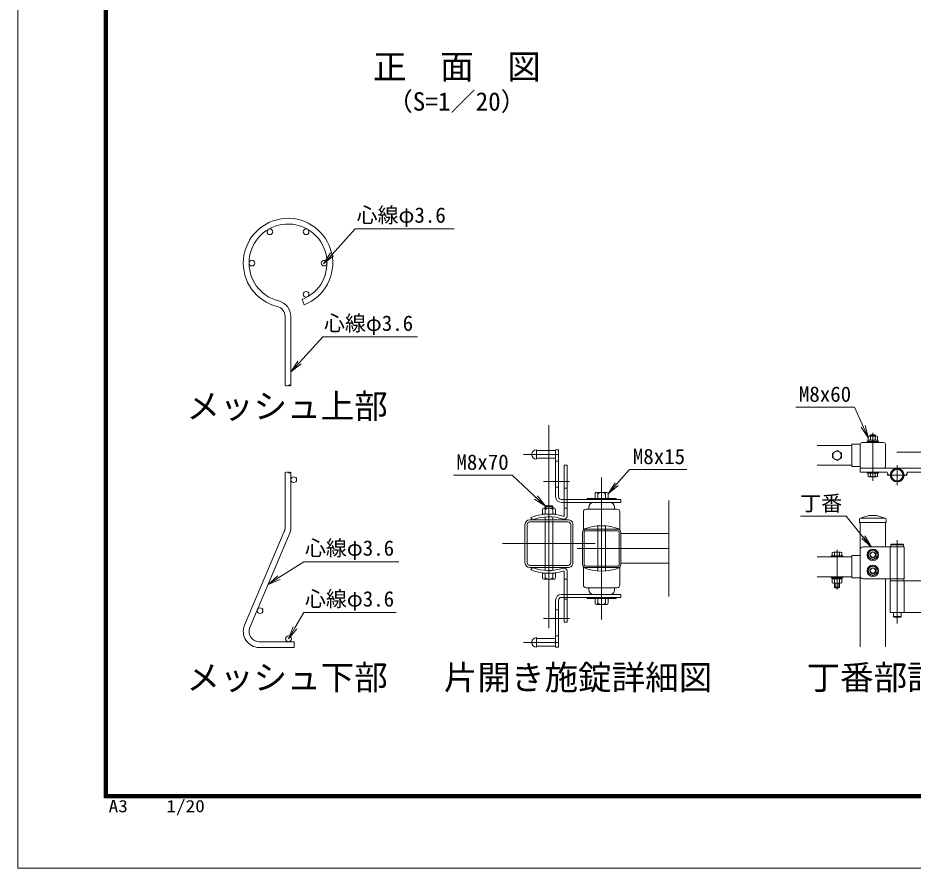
# Model space of a CAD drawing. Units: millimetres, scale not verified. Extents: x -4200 to 4200, y -2970 to 2970.
# Drawn here: x -4200 to -1399, y -2970 to -310 of the extents above; entities that cross this region are included whole.
import ezdxf
from ezdxf.enums import TextEntityAlignment as Align

# ---------------------------------------------------------------- set-up
doc = ezdxf.new("R2010")
doc.units = ezdxf.units.MM
doc.header["$LTSCALE"] = 20
doc.linetypes.add('USER1', pattern=[50.8, 31.75, -6.35, 6.35, -6.35])
for name, color, linetype, lineweight in [('0-0_D-STR-TXT', 7, 'Continuous', 9), ('0-1_D-STR1', 1, 'Continuous', 18), ('0-3_0', 7, 'Continuous', 9), ('0-5_D-STR3', 3, 'Continuous', 13), ('0-7_D-BMK', 2, 'USER1', 13), ('0-8_D-STR2', 7, 'Continuous', 9), ('0-D_D-TTL', 7, 'Continuous', 9)]:
    doc.layers.add(name, color=color, linetype=linetype, lineweight=lineweight)
doc.layers.add('0-9_D-TTL-TXT', color=7, linetype='Continuous')
doc.styles.add('ＭＳ ゴシック', font='')
doc.styles.get('ＭＳ ゴシック').set_extended_font_data('MS Gothic')

# ---------------------------------------------------------------- blocks, each defined once
blk = doc.blocks.new('_Open')
at = {"layer": '0-3_0'}
blk.add_line((-20, 3.33), (0, 0), dxfattribs=at)
blk.add_lwpolyline([(-20, -3.33), (0, 0), (-20, 0)], dxfattribs=at)

msp = doc.modelspace()

# ---------------------------------------------------------------- linework, layer by layer
at = {"layer": '0-0_D-STR-TXT'}
for points in [[(-2834.66, -969.85), (-3144.23, -969.85), (-3217.03, -1049.98)], [(-2950.15, -1308.08), (-3246.34, -1308.08), (-3319.14, -1388.22)], [(-1765.81, -1527.62), (-1582.22, -1527.62), (-1539.62, -1622.81)], [(-2106.82, -1722.55), (-2286.12, -1722.55), (-2351.75, -1797.31)], [(-2837.39, -1740.35), (-2653.79, -1740.35), (-2550.93, -1836.66)], [(-1751.58, -1869.04), (-1607.99, -1869.04), (-1530.83, -1964.5)], [(-3007.65, -2011.51), (-3305.84, -2011.51), (-3383.43, -2061.19)], [(-3016.02, -2170.54), (-3305.84, -2170.54), (-3333.35, -2218.14)]]:
    msp.add_lwpolyline(points, dxfattribs=at)
at = {"layer": '0-1_D-STR1'}
for p, q in [((-1699.24, -1647.84), (-1591.06, -1647.84)), ((-1591.06, -1643.99), (-1591.06, -1713.79)), ((-1591.06, -1643.99), (-1565.06, -1643.99)), ((-1565.06, -1712.44), (-1565.06, -1645.34)), ((-1558.66, -1638.84), (-1491.46, -1638.84)), ((-1485.06, -1643.84), (-1485.06, -1712.44)), ((-1699.24, -1709.84), (-1591.06, -1709.84)), ((-1591.06, -1713.79), (-1565.06, -1713.79)), ((-1558.66, -1718.84), (-1491.46, -1718.84)), ((-2163.5, -2120), (-2163.5, -1820)), ((-1563.67, -1875), (-1537.06, -1866.78)), ((-1487.13, -1874.78), (-1562.26, -1874.78)), ((-1513.06, -1866.78), (-1537.06, -1866.78)), ((-1486.44, -1875), (-1513.06, -1866.78)), ((-2613.5, -2014.7), (-2613.5, -1895.3)), ((-2606.6, -2014.7), (-2606.6, -1895.3)), ((-2598.2, -1880), (-2478.8, -1880)), ((-2598.2, -1886.9), (-2478.8, -1886.9)), ((-2470.4, -2014.7), (-2470.4, -1895.3)), ((-2463.5, -2014.7), (-2463.5, -1895.3)), ((-1567.06, -1879.58), (-1567.06, -1888.78)), ((-1483.06, -1888.78), (-1567.06, -1888.78)), ((-1565.06, -1888.78), (-1565.06, -2277.29)), ((-1485.06, -1888.78), (-1485.06, -1964.75)), ((-1483.06, -1879.58), (-1483.06, -1888.78)), ((-2433.5, -2020.4), (-2433.5, -1919.6)), ((-2428.7, -2020.4), (-2428.7, -1919.6)), ((-2423.9, -1910), (-2323.1, -1910)), ((-2423.9, -1914.8), (-2323.1, -1914.8)), ((-2318.3, -2020.4), (-2318.3, -1919.6)), ((-2313.5, -2020.4), (-2313.5, -1919.6)), ((-2313.5, -1923.5), (-2163.5, -1923.5)), ((-2313.5, -2016.5), (-2163.5, -2016.5)), ((-1699.24, -1996.29), (-1591.06, -1996.29)), ((-1591.06, -1992.29), (-1591.06, -2062.29)), ((-1565.06, -1992.29), (-1591.06, -1992.29)), ((-2598.2, -2023.1), (-2478.8, -2023.1)), ((-2598.2, -2030), (-2478.8, -2030)), ((-2423.9, -2025.2), (-2323.1, -2025.2)), ((-2423.9, -2030), (-2323.1, -2030)), ((-1699.24, -2058.29), (-1591.06, -2058.29)), ((-1565.06, -2062.29), (-1591.06, -2062.29)), ((-1485.06, -2064.75), (-1485.06, -2277.29))]:
    msp.add_line(p, q, dxfattribs=at)
for centre, radius, start, end in [((-1558.66, -1645.24), 6.4, 90.00001, 179.99999), ((-1491.46, -1645.24), 6.4, 359.9993, 90.00003), ((-1558.66, -1712.44), 6.4, 179.99928, 270.00003), ((-1491.46, -1712.44), 6.4, 270, 359.99916), ((-1562.26, -1879.58), 4.8, 90, 180), ((-1487.86, -1879.58), 4.8, 0, 72.84994), ((-2598.2, -1895.3), 15.3, 90.00031, 179.99984), ((-2598.2, -1895.3), 8.4, 90.00031, 179.99984), ((-2478.8, -1895.3), 15.3, 0, 90.00028), ((-2478.8, -1895.3), 8.4, 0, 90.00028), ((-2423.9, -1919.6), 9.6, 89.99997, 180), ((-2423.9, -1919.6), 4.8, 89.99997, 180), ((-2323.1, -1919.6), 9.6, 0, 89.99997), ((-2323.1, -1919.6), 4.8, 0, 89.99997), ((-2598.2, -2014.7), 15.3, 179.99985, 269.9997), ((-2598.2, -2014.7), 8.4, 179.99985, 269.9997), ((-2478.8, -2014.7), 15.3, 269.99973, 0), ((-2478.8, -2014.7), 8.4, 269.99973, 0), ((-2423.9, -2020.4), 9.6, 180, 270.00003), ((-2423.9, -2020.4), 4.8, 180, 270.00003), ((-2323.1, -2020.4), 9.6, 270.00003, 0), ((-2323.1, -2020.4), 4.8, 270.00003, 0)]:
    msp.add_arc(centre, radius, start, end, dxfattribs=at)
at = {"layer": '0-3_0'}
for p, q in [((-3363.86, -1904.48), (-3363.86, -1732.82)), ((-3345.86, -1904.48), (-3345.86, -1732.82)), ((-3490.88, -2210.24), (-3366.4, -1916.98)), ((-3474.31, -2217.27), (-3349.83, -1924.01)), ((-3335.86, -2261.78), (-3444.86, -2261.78))]:
    msp.add_line(p, q, dxfattribs=at)
msp.add_lwpolyline([(-3335.86, -2261.78), (-3335.86, -2279.78), (-3444.86, -2279.78)], dxfattribs=at)
for centre in [(-3336.86, -1754.78), (-3442.2, -2164.65), (-3353.36, -2252.78)]:
    msp.add_circle(centre, 9, dxfattribs=at)
for centre, radius, start, end in [((-3395.86, -1904.48), 32, 337, 0), ((-3395.86, -1904.48), 50, 337, 0), ((-3444.86, -2229.78), 50, 157, 270), ((-3444.86, -2229.78), 32, 157, 270)]:
    msp.add_arc(centre, radius, start, end, dxfattribs=at)
at = {"layer": '0-5_D-STR3'}
for p, q in [((-1540.06, -1631.64), (-1540.06, -1620.04)), ((-1536.61, -1618.64), (-1513.52, -1618.64)), ((-1533.06, -1616.85), (-1531.06, -1614.85)), ((-1533.06, -1618.64), (-1533.06, -1616.85)), ((-1532.56, -1631.64), (-1532.56, -1620.04)), ((-1519.06, -1618.64), (-1519.06, -1614.85)), ((-1517.56, -1631.64), (-1517.56, -1620.04)), ((-1517.06, -1618.64), (-1517.06, -1616.85)), ((-1510.06, -1631.64), (-1510.06, -1620.04)), ((-1543.06, -1638.84), (-1543.06, -1635.64)), ((-1543.06, -1635.64), (-1507.06, -1635.64)), ((-1507.06, -1638.84), (-1543.06, -1638.84)), ((-1540.46, -1635.64), (-1509.66, -1635.64)), ((-1540.06, -1631.64), (-1510.06, -1631.64)), ((-1527.19, -1635.64), (-1524.88, -1631.64)), ((-1525.81, -1635.64), (-1523.5, -1631.64)), ((-1509.66, -1635.64), (-1509.66, -1631.64)), ((-1507.06, -1638.84), (-1507.06, -1635.64)), ((-2577.5, -1660.93), (-2577.5, -1690.93)), ((-2577.5, -1663.93), (-2517.5, -1663.93)), ((-2517.5, -1660.93), (-2517.5, -1807.93)), ((-2517.5, -1660.93), (-2508.5, -1660.93)), ((-2508.5, -1660.93), (-2508.5, -1807.93)), ((-1637.06, -1663.39), (-1651.06, -1671.47)), ((-1651.06, -1671.47), (-1651.06, -1686.31)), ((-1637.06, -1663.39), (-1623.06, -1671.47)), ((-1623.06, -1671.47), (-1623.06, -1686.31)), ((-2577.5, -1687.93), (-2517.5, -1687.93)), ((-2517.5, -1696.93), (-2508.5, -1696.93)), ((-1637.06, -1694.39), (-1651.06, -1686.31)), ((-1637.06, -1694.39), (-1623.06, -1686.31)), ((-2490.5, -1709), (-2490.5, -1866.14)), ((-2481.5, -1709), (-2490.5, -1709)), ((-2481.5, -1709), (-2481.5, -1869.5)), ((-1276.26, -1718.84), (-1565.06, -1718.84)), ((-1543.06, -1730.84), (-1507.06, -1730.84)), ((-1543.06, -1734.84), (-1543.06, -1730.84)), ((-1543.06, -1734.84), (-1507.06, -1734.84)), ((-1540.06, -1743.68), (-1540.06, -1734.84)), ((-1540.06, -1734.84), (-1510.06, -1734.84)), ((-1532.57, -1743.68), (-1532.57, -1734.84)), ((-1517.54, -1743.68), (-1517.54, -1734.84)), ((-1510.06, -1743.68), (-1510.06, -1734.84)), ((-1507.06, -1734.84), (-1507.06, -1730.84)), ((-1536.31, -1745.84), (-1513.8, -1745.84)), ((-2517.5, -1777.93), (-2508.5, -1777.93)), ((-2481.5, -1781), (-2490.5, -1781)), ((-2499.5, -1816.93), (-2313.5, -1816.93)), ((-2328.5, -1813.93), (-2418.5, -1813.93)), ((-2418.5, -1813.93), (-2418.5, -1816.93)), ((-2393.85, -1798.82), (-2393.85, -1814.07)), ((-2389.68, -1794.6), (-2357.28, -1794.6)), ((-2385.52, -1798.82), (-2385.52, -1813.93)), ((-2361.49, -1798.82), (-2361.49, -1813.93)), ((-2353.07, -1798.82), (-2353.07, -1813.82)), ((-2328.5, -1813.93), (-2328.5, -1816.93)), ((-2313.5, -1825.93), (-2313.5, -1816.93)), ((-2558.93, -1847.77), (-2558.93, -1862.77)), ((-2522.32, -1843.56), (-2554.72, -1843.56)), ((-2550.51, -1847.77), (-2550.51, -1862.88)), ((-2550.37, -1838.93), (-2538.37, -1838.93)), ((-2526.37, -1838.93), (-2538.37, -1838.93)), ((-2526.48, -1847.77), (-2526.48, -1862.88)), ((-2518.16, -1847.77), (-2518.16, -1863.02)), ((-2499.5, -1825.93), (-2313.5, -1825.93)), ((-2490.5, -1844), (-2481.5, -1844)), ((-2421.5, -1846.93), (-2325.5, -1846.93)), ((-2414, -1846.93), (-2414, -1840.93)), ((-2333, -1846.93), (-2333, -1840.93)), ((-2589.44, -1880), (-2595.5, -1873.34)), ((-2558.93, -1862.77), (-2518.16, -1862.77)), ((-2550.52, -1880), (-2550.52, -1871.57)), ((-2526.48, -1880), (-2526.48, -1871.57)), ((-2430.5, -1855.93), (-2430.5, -1909.93)), ((-2316.5, -1855.93), (-2316.5, -1909.93)), ((-1428.66, -1958.79), (-1468.66, -1958.79)), ((-1430.66, -1956.79), (-1466.66, -1956.79)), ((-1652.06, -1993.09), (-1652.06, -1982.19)), ((-1648.31, -1981.08), (-1625.81, -1981.08)), ((-1644.56, -1993.09), (-1644.56, -1982.19)), ((-1629.56, -1993.09), (-1629.56, -1982.19)), ((-1622.06, -1993.09), (-1622.06, -1982.19)), ((-1565.06, -1974.79), (-1565.06, -2054.79)), ((-1427.06, -1964.79), (-1555.06, -1964.79)), ((-1470.26, -1964.79), (-1470.26, -2064.79)), ((-1428.66, -1964.79), (-1468.66, -1964.79)), ((-1427.06, -1964.79), (-1427.06, -2064.79)), ((-1655.06, -1993.09), (-1655.06, -1996.29)), ((-1619.06, -1993.09), (-1655.06, -1993.09)), ((-1619.06, -1996.29), (-1655.06, -1996.29)), ((-1652.06, -1993.09), (-1622.06, -1993.09)), ((-1619.06, -1993.09), (-1619.06, -1996.29)), ((-2589.44, -2030), (-2595.5, -2036.66)), ((-2490.5, -2043.86), (-2490.5, -2201)), ((-2481.5, -2040.5), (-2481.5, -2201)), ((-2430.5, -2084.07), (-2430.5, -2030.07)), ((-2316.5, -2084.07), (-2316.5, -2030.07)), ((-2518.16, -2047), (-2558.94, -2047.26)), ((-2558.94, -2062.26), (-2558.94, -2047.26)), ((-2522.33, -2066.47), (-2554.73, -2066.47)), ((-2550.52, -2062.26), (-2550.52, -2047.14)), ((-2526.49, -2062.26), (-2526.49, -2047.14)), ((-2518.16, -2062.26), (-2518.16, -2047)), ((-2490.5, -2066), (-2481.5, -2066)), ((-1655.06, -2058.29), (-1655.06, -2061.49)), ((-1619.06, -2058.29), (-1655.06, -2058.29)), ((-1619.06, -2061.49), (-1655.06, -2061.49)), ((-1652.06, -2065.49), (-1652.06, -2077.38)), ((-1644.56, -2065.49), (-1644.56, -2077.38)), ((-1639.2, -2065.49), (-1636.89, -2061.49)), ((-1637.81, -2065.49), (-1635.5, -2061.49)), ((-1629.56, -2065.49), (-1629.56, -2077.38)), ((-1622.06, -2065.49), (-1622.06, -2077.38)), ((-1619.06, -2058.29), (-1619.06, -2061.49)), ((-1555.06, -2064.79), (-1427.06, -2064.79)), ((-1470.26, -2070.79), (-1286.26, -2070.79)), ((-1470.26, -2070.79), (-1470.26, -2170.79)), ((-1469.66, -2064.79), (-1427.66, -2064.79)), ((-1427.66, -2064.79), (-1427.66, -2070.79)), ((-1427.06, -2070.79), (-1427.06, -2170.79)), ((-2421.5, -2093.07), (-2325.5, -2093.07)), ((-2414, -2093.07), (-2414, -2099.07)), ((-2333, -2093.07), (-2333, -2099.07)), ((-1625.81, -2078.49), (-1648.31, -2078.49)), ((-1645.06, -2091.09), (-1645.06, -2078.49)), ((-1643.06, -2093.09), (-1645.06, -2091.09)), ((-1629.06, -2091.09), (-1645.06, -2091.09)), ((-1643.06, -2093.09), (-1643.06, -2078.49)), ((-1643.06, -2093.09), (-1631.06, -2093.09)), ((-1631.06, -2093.09), (-1631.06, -2078.49)), ((-1629.06, -2091.09), (-1631.06, -2093.09)), ((-1629.06, -2091.09), (-1629.06, -2078.49)), ((-2499.5, -2114.07), (-2313.5, -2114.07)), ((-2499.5, -2123.07), (-2313.5, -2123.07)), ((-2418.5, -2126.07), (-2418.5, -2123.07)), ((-2418.5, -2126.07), (-2328.5, -2126.07)), ((-2393.93, -2141.18), (-2393.93, -2126.18)), ((-2385.52, -2141.18), (-2385.52, -2126.07)), ((-2361.48, -2141.19), (-2361.48, -2126.07)), ((-2353.16, -2141.18), (-2353.16, -2125.93)), ((-2328.5, -2126.07), (-2328.5, -2123.07)), ((-2313.5, -2114.07), (-2313.5, -2123.07)), ((-2517.5, -2279.07), (-2517.5, -2132.07)), ((-2508.5, -2279.07), (-2508.5, -2132.07)), ((-2481.5, -2129), (-2490.5, -2129)), ((-2357.32, -2145.4), (-2389.72, -2145.4)), ((-2508.5, -2162.07), (-2517.5, -2162.07)), ((-1286.26, -2170.79), (-1470.26, -2170.79)), ((-1460.66, -2170.79), (-1460.66, -2182.79)), ((-1458.66, -2184.79), (-1460.66, -2182.79)), ((-1436.66, -2182.79), (-1460.66, -2182.79)), ((-1438.66, -2184.79), (-1436.66, -2182.79)), ((-1436.66, -2170.79), (-1436.66, -2182.79)), ((-2481.5, -2201), (-2490.5, -2201)), ((-1438.66, -2184.79), (-1458.66, -2184.79)), ((-2577.5, -2279.07), (-2577.5, -2249.07)), ((-2577.5, -2252.07), (-2517.5, -2252.07)), ((-2508.5, -2243.07), (-2517.5, -2243.07)), ((-2577.5, -2276.07), (-2517.5, -2276.07)), ((-2517.5, -2279.07), (-2508.5, -2279.07))]:
    msp.add_line(p, q, dxfattribs=at)
for points in [[(-1533.06, -1616.85), (-1517.06, -1616.85), (-1519.06, -1614.85)], [(-1531.06, -1618.64), (-1531.06, -1614.85), (-1519.06, -1614.85)], [(-1540.46, -1635.64), (-1540.46, -1631.64), (-1509.66, -1631.64)], [(-1565.06, -1718.84), (-1565.06, -1730.84), (-1480.01, -1730.84)], [(-1417.31, -1730.84), (-1276.26, -1730.84), (-1276.26, -1718.84)], [(-2550.37, -1843.56), (-2550.37, -1838.93), (-2548.57, -1837.13)], [(-2538.37, -1837.13), (-2548.57, -1837.13), (-2548.57, -1843.56)], [(-2538.37, -1837.13), (-2528.17, -1837.13), (-2528.17, -1843.56)], [(-2526.37, -1843.56), (-2526.37, -1838.93), (-2528.17, -1837.13)], [(-2550.52, -2038.43), (-2550.52, -2030), (-2550.52, -1883.45)], [(-2526.48, -2038.43), (-2526.48, -2030), (-2526.48, -1883.45)], [(-2385.52, -2040.66), (-2385.52, -2030), (-2385.52, -1910), (-2385.52, -1899.34)], [(-2361.49, -2040.66), (-2361.49, -2030), (-2361.49, -1910), (-2361.49, -1899.34)], [(-1466.66, -1956.79), (-1468.66, -1958.79), (-1468.66, -1964.79)], [(-1430.66, -1956.79), (-1428.66, -1958.79), (-1428.66, -1964.79)], [(-1652.46, -2065.49), (-1621.66, -2065.49), (-1621.66, -2061.49)], [(-1652.46, -2065.49), (-1652.46, -2061.49), (-1621.66, -2061.49)], [(-1469.66, -2064.79), (-1469.66, -2070.79), (-1427.66, -2070.79)]]:
    msp.add_lwpolyline(points, dxfattribs=at)
for points in [[(-1525.06, -1973.59), (-1539.09, -1981.69), (-1539.09, -1997.89), (-1525.06, -2005.99), (-1511.03, -1997.89), (-1511.03, -1981.69)], [(-1525.06, -2023.59), (-1539.09, -2031.69), (-1539.09, -2047.89), (-1525.06, -2055.99), (-1511.03, -2047.89), (-1511.03, -2031.69)]]:
    msp.add_lwpolyline(points, close=True, dxfattribs=at)
for centre, radius in [((-1637.06, -1678.89), 13.42), ((-1448.66, -1740.44), 21.6), ((-1448.66, -1740.44), 20), ((-1448.66, -1740.44), 18), ((-1525.06, -1989.79), 18), ((-1525.06, -1989.79), 14.07), ((-1525.06, -1989.79), 9), ((-1525.06, -1989.79), 8), ((-1525.06, -2039.79), 18), ((-1525.06, -2039.79), 14.07), ((-1525.06, -2039.79), 9), ((-1525.06, -2039.79), 8)]:
    msp.add_circle(centre, radius, dxfattribs=at)
for centre, radius, start, end in [((-1536.31, -1624.33), 5.7, 48.83491, 131.16509), ((-1525.06, -1639.43), 20.79, 68.85295, 111.14705), ((-1513.81, -1624.34), 5.7, 48.86505, 131.13495), ((-2577.5, -1675.93), 15, 90.00001, 270), ((-1468.01, -1730.84), 12, 180, 259.73982), ((-1429.31, -1730.84), 12, 280.26018, 0), ((-1536.31, -1741.52), 4.32, 210, 330), ((-1525.06, -1731.69), 14.16, 237.93138, 302.06862), ((-1513.8, -1741.52), 4.32, 210, 330), ((-2499.5, -1807.93), 18, 180.00001, 269.99995), ((-2499.5, -1807.93), 9, 180.00001, 270), ((-2389.68, -1798.77), 4.16, 359.29981, 180.701), ((-2373.51, -1813.84), 19.24, 51.35043, 128.64746), ((-2357.28, -1798.82), 4.21, 0.08393, 179.91606), ((-2554.72, -1847.78), 4.21, 0.08393, 179.91608), ((-2538.5, -1862.8), 19.24, 51.35253, 128.64959), ((-2522.32, -1847.72), 4.16, 359.29901, 180.70018), ((-2421.5, -1855.93), 9, 90, 180.00001), ((-2399, -1840.93), 15, 90.00001, 179.99999), ((-2348, -1840.93), 15, 0, 90), ((-2325.5, -1855.93), 9, 0, 90), ((-2538.5, -2021.77), 159, 73.87238, 111.00754), ((-2538.5, -2021.09), 150, 72.42905, 109.85261), ((-2493.5, -1866.14), 3, 253.8728, 0.00001), ((-2490.5, -1869.5), 9, 252.42887, 0.00001), ((-2373.5, -2051.27), 152.4, 68.0365, 111.96349), ((-1648.31, -1987.99), 6.91, 57.13278, 122.86722), ((-1637.06, -2007.06), 25.98, 73.22135, 106.77865), ((-1625.81, -1987.99), 6.91, 57.13278, 122.86722), ((-1555.06, -1974.79), 10, 90, 180), ((-2538.5, -1888.23), 159, 248.99247, 286.12763), ((-2538.5, -1888.91), 150, 250.1474, 287.57096), ((-2493.5, -2043.86), 3, 0, 106.12721), ((-2490.5, -2040.5), 9, 0, 107.57114), ((-2373.5, -1888.73), 152.4, 248.03652, 291.96351), ((-2554.73, -2062.25), 4.21, 180.08393, 359.91608), ((-2538.5, -2047.23), 19.24, 231.35042, 308.64748), ((-2522.33, -2062.31), 4.16, 179.29981, 0.70101), ((-1555.06, -2054.79), 10, 180, 270), ((-2421.5, -2084.07), 9, 180.00001, 270), ((-2399, -2099.07), 15, 180.00002, 270), ((-2348, -2099.07), 15, 270, 0.00001), ((-2325.5, -2084.07), 9, 270, 0.00001), ((-1648.31, -2071.58), 6.91, 237.13278, 302.86722), ((-1637.06, -2052.51), 25.98, 253.22135, 286.77865), ((-1625.81, -2071.58), 6.91, 237.13278, 302.86722), ((-2499.5, -2132.07), 18, 90.00006, 180.00001), ((-2499.5, -2132.07), 9, 90.00001, 180.00001), ((-2389.72, -2141.18), 4.21, 180.08393, 359.91608), ((-2373.5, -2126.16), 19.24, 231.35042, 308.64748), ((-2357.32, -2141.24), 4.16, 179.29981, 0.70101), ((-2577.5, -2264.07), 15, 90, 270)]:
    msp.add_arc(centre, radius, start, end, dxfattribs=at)
at = {"layer": '0-7_D-BMK'}
for p, q in [((-2538.5, -1584.17), (-2538.5, -2307.55)), ((-1525.06, -1758.47), (-1525.06, -1608.49)), ((-2617.71, -1675.93), (-2508.5, -1675.93)), ((-1228.66, -1668.84), (-1449.52, -1668.85)), ((-1448.66, -1771.82), (-1448.66, -1709.07)), ((-2555.11, -1760), (-2474.11, -1760)), ((-2373.5, -2192.55), (-2373.5, -1747.84)), ((-1417.28, -1740.44), (-1480.03, -1740.44)), ((-2683.64, -1955), (-2393.36, -1955)), ((-1448.55, -1943.72), (-1448.55, -2204.67)), ((-2450.46, -1970), (-2163.5, -1970)), ((-1637.06, -2097.98), (-1637.06, -1973.8)), ((-2555.11, -2189), (-2474.11, -2189)), ((-2617.71, -2264.07), (-2508.5, -2264.07))]:
    msp.add_line(p, q, dxfattribs=at)
at = {"layer": '0-8_D-STR2'}
for p, q in [((-3310.64, -1190.83), (-3304.12, -1207.61)), ((-3363.86, -1244.17), (-3363.86, -1459.86)), ((-3345.86, -1244.17), (-3345.86, -1459.86))]:
    msp.add_line(p, q, dxfattribs=at)
for centre in [(-3411.36, -979.26), (-3298.36, -979.26), (-3467.86, -1077.12), (-3241.86, -1077.12), (-3298.36, -1174.99)]:
    msp.add_circle(centre, 9, dxfattribs=at)
for centre, radius, start, end in [((-3354.86, -1077.12), 140, 291.25, 256.20952), ((-3354.86, -1077.12), 122, 291.25, 256.20952), ((-3395.86, -1244.17), 50, 0, 76.20952), ((-3395.86, -1244.17), 32, 0, 76.20952), ((-3359.36, -1453.59), 7.72, 234.35871, 305.64129), ((-3350.36, -1466.14), 7.72, 54.35871, 125.64129), ((-3350.36, -1453.59), 7.72, 234.35871, 305.64129), ((-3359.36, -1739.1), 7.72, 54.35871, 125.64129), ((-3350.36, -1739.1), 7.72, 54.35871, 125.64129), ((-3350.36, -1726.55), 7.72, 234.35871, 305.64129)]:
    msp.add_arc(centre, radius, start, end, dxfattribs=at)
at = {"layer": '0-D_D-TTL', "color": 2, "lineweight": 18}
msp.add_lwpolyline([(-4200, 2970), (4200, 2970), (4200, -2970), (-4200, -2970)], close=True, dxfattribs=at)
at = {"layer": '0-D_D-TTL'}
for points in [[(-3930, 2750), (3930, 2750), (3930, -2750), (-3930, -2750)], [(-3927.5, 2747.5), (3927.5, 2747.5), (3927.5, -2747.5), (-3927.5, -2747.5)], [(-3925, 2745), (3925, 2745), (3925, -2745), (-3925, -2745)], [(-3922.5, 2742.5), (3922.5, 2742.5), (3922.5, -2742.5), (-3922.5, -2742.5)], [(-3920, 2740), (3920, 2740), (3920, -2740), (-3920, -2740)]]:
    msp.add_lwpolyline(points, close=True, dxfattribs=at)

# ---------------------------------------------------------------- block references
at = {"layer": '0-0_D-STR-TXT', "xscale": 2, "yscale": 2}
for p, rotation in [((-3243.92, -1079.59), 227.7476), ((-3346.03, -1417.83), 227.7476), ((-1538.8, -1624.63), 294.10901), ((-2353.07, -1798.82), 228.72161), ((-2549.47, -1838.03), 316.88425), ((-1529.57, -1966.05), 308.94816), ((-3417.12, -2082.76), 212.63137), ((-3353.36, -2252.78), 239.98148)]:
    msp.add_blockref('_Open', p, dxfattribs=dict(at, rotation=rotation))

# ---------------------------------------------------------------- texts
at = {"layer": '0-0_D-STR-TXT', "style": 'ＭＳ ゴシック'}
for s, height, p in [('正\u3000面\u3000図', 76.98, (-3088.82, -524.48)), ('（S=1／20）', 57.77, (-3043.33, -617.67)), ('心線φ3.6', 48.09, (-3140.31, -965.46)), ('心線φ3.6', 48.09, (-3242.42, -1303.7)), ('M8x60', 48.09, (-1756.44, -1525.65)), ('M8x70', 48.09, (-2828.01, -1738.39)), ('M8x15', 48.09, (-2276, -1720.6)), ('丁番', 48.09, (-1752.21, -1867.07)), ('心線φ3.6', 48.09, (-3301.93, -2007.12)), ('心線φ3.6', 48.09, (-3301.93, -2166.15))]:
    msp.add_text(s, height=height, dxfattribs=at).set_placement(p, align=Align.BOTTOM_LEFT)
at = {"layer": '0-9_D-TTL-TXT', "style": 'ＭＳ ゴシック'}
for s, p in [('メッシュ上部', (-3672.66, -1586.25)), ('メッシュ下部', (-3672.66, -2435)), ('片開き施錠詳細図', (-2867.34, -2435)), ('丁番部詳細図', (-1732.52, -2435))]:
    msp.add_text(s, height=76.98, dxfattribs=at).set_placement(p, align=Align.BOTTOM_LEFT)
at = {"layer": '0-D_D-TTL', "style": 'ＭＳ ゴシック', "width": 1.15}
msp.add_text('A3\u3000\u30001/20', height=38.42, dxfattribs=at).set_placement((-3916.09, -2806.81), align=Align.BOTTOM_LEFT)

doc.saveas('drawing.dxf')
